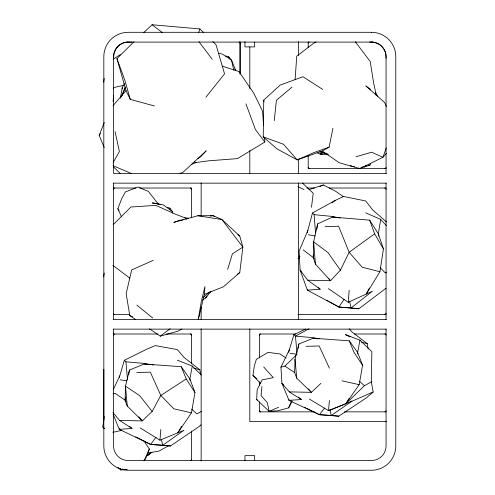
<?xml version="1.0" encoding="UTF-8"?>
<svg xmlns="http://www.w3.org/2000/svg" width="495" height="495" viewBox="0 0 495 495"><rect width="100%" height="100%" fill="white"/><g stroke="black" fill="none" stroke-linecap="round" stroke-linejoin="round"><path stroke-width="0.74" d="M103.826 420.824L103.826 369.456M240.081 73.328L240.081 42.032L240.081 74.095M332.949 128.267L329.119 147.151L322.356 150.969L297.204 159.904L276.99 148.884L263.235 136.892L263.748 100.101L280.151 85.091L302.983 76.737L322.839 89.515M113.572 58.311L114.011 53.528M305.52 329.07L293.894 334.7L289.396 349.569L280.95 367.16L281.903 383.291L288.987 400.356L319.467 414.705L338.784 416.171L366.325 397.9L373.162 391.99L371.293 381.923L371.869 351.722L359.97 340.189L345.423 334.595L350.076 336.897M369.666 220.139L374.647 233.844L349.136 252.277L340.411 270.202L330.493 280.745L315.426 264.107L313.261 257.518L313.644 241.845L317.635 223.858L332.516 217.082L369.666 220.139L378.329 233.819L383.433 248.929L379.919 271.736L366.213 294.123L369.431 288.01M181.25 366.721L186.207 378.972L160.813 395.449L152.132 411.481L142.257 420.905L127.258 406.03L125.099 400.139L125.483 386.125L129.455 370.043L144.268 363.986L181.25 366.721L189.87 378.947L194.956 392.461L191.46 412.849L177.816 432.865L181.671 426.288M320.933 383.371L311.33 392.337L296.746 378.186L294.649 372.587L295.02 359.259L298.881 343.969L313.286 338.209L349.253 340.808L357.631 352.44L362.575 365.285L359.178 384.677L345.912 403.71L328.538 410.671L309.319 399.013M292.099 401.167L288.628 407.868L277.93 410.763L269.113 411.314L256.682 399.576L257.159 389.695L262.121 379.882L273.296 377.648L263.693 366.956M198.303 319.566L204.41 294.364L204.918 286.617L201.205 302.055L198.254 319.547M295.107 79.621L296.74 56.201L313.403 43.411L316.027 41.939M386.601 222.038L372.611 209.868L365.669 200.951L343.561 196.496L335.09 200.494L312.487 212.955L307.834 230.441L299.11 251.138L300.094 270.103L307.414 290.181L338.896 307.055L351.085 307.952L372.37 291.227L348.27 302.309L349.154 290.305M122.172 89.007L122.29 87.467L124.548 83.494M113.114 101.351L113.596 95.56M113.114 414.154L119.283 429.338L150.622 444.43L162.756 445.228L183.942 430.279L159.953 440.185L160.832 429.45M329.392 400.461L328.538 410.671L351.865 401.247L373.162 391.99M261.904 386.583L261.088 395.654L267.325 402.738L269.113 411.314L278.58 407.255M375.532 94.91L375.742 92.683L373.7 83.395L370.217 61.553L355.286 41.691M274.255 120.656L276.408 100.299L292.013 87.083M314.17 258.743L313.261 257.518L313.626 254.455M204.41 294.364L223.431 286.76L239.753 272.634L242.853 247.129L239.759 236.016L221.909 219.52L213.147 215.672L197.802 215.752L173.77 222.391L179.376 220.331L183.125 219.811M311.485 207.325L313.224 193.248L302.334 182.964M103.733 82.133L104.222 78.427M103.733 276.773L104.222 273.073M104.297 428.621L102.805 426.913L104.173 416.543M126.083 401.327L125.099 400.139L125.501 397.07M260.71 383.582L252.945 375.383L254.275 366.108L256.342 359.339L268.03 352.39L279.953 353.944L286.147 358.071M307.544 289.284L307.414 290.181L320.172 289.204L318.495 287.614M316.831 229.204L317.635 223.858M119.413 428.54L119.283 429.338L131.979 428.466L129.628 426.455M289.111 399.595L288.987 400.356L301.337 399.527L298.392 397.064M365.712 212.838L380.742 219.415L378.329 233.819L378.452 236.121M128.719 374.412L129.455 370.043M298.114 348.418L298.881 343.969M120.365 98.115L122.29 87.467M177.315 360.193L192.277 366.071L189.87 378.947L189.962 380.463M359.97 340.189L357.631 352.44L357.73 353.95M307.327 232.687L307.834 230.441M119.326 377.419L124.325 360.298L146.829 349.154L155.263 345.584L177.272 349.569L184.183 357.539L199.844 369.777L200.518 374.325M288.665 352.39L289.396 349.569M144.664 460.424L148.203 452.987L149.311 448.996L144.039 441.045M114.178 52.965L116.158 48.56L119.666 44.958M227.638 269.453L232.403 253.842L242.853 247.129L221.909 219.52L197.802 215.752M113.559 335.103L113.831 334.274L114.642 334.001M191.417 459.397L191.144 460.239L190.315 460.517M259.541 335.109L259.819 334.28L260.655 334.001M386.063 410.745L385.784 411.58L384.949 411.859M113.559 189.127L113.838 188.292L114.673 188.02M386.063 167.44L385.784 168.275L384.949 168.554M386.063 313.131L385.71 314.183L384.658 314.535M308.206 43.139L308.484 42.31L309.326 42.032M198.718 32.404L199.893 28.945L152.083 24.75L143.859 32.435M386.298 147.857L382.932 157.286L359.884 168.653L339.137 162.725L322.356 150.969M121.547 216.89L117.859 208.698L121.622 198.866L125.371 191.936L137.975 187.023L148.444 191.46L158.579 204.429M104.241 147.454L99.204 135.451L104.259 122.519M144.026 460.888L149.311 448.996M121.238 96.834L125.278 87.027M288.628 407.868L291.604 400.894M121.349 96.828L125.136 88.413M113.188 88.908L113.831 87.522L123.236 85.48M113.268 389.639L119.697 375.934M206.378 296.629L205.685 297.99L202.449 300.081M113.126 162.527L119.4 151.55L115.063 131.682M99.204 135.451L100.367 133.458M349.086 398.413L345.912 403.71L364.388 385.704L371.293 381.923M206.941 296.06L205.685 297.99L210.919 291.413M329.559 301.764L338.896 307.055L344.068 299.364M362.866 166.939L364.363 166.988L369.845 165.132L370.767 163.894M135.692 436.825L150.622 444.43L156.024 437.209M307.048 408.524L319.467 414.705L324.534 408.078M205.914 97.199L224.551 73.829L215.999 44.729L212.782 41.574M113.027 105.683L126.021 90.653L116.95 58.627L134.027 41.691M386.484 153.24L382.932 157.286L371.596 152.219L355.917 156.773M146.359 455.827L148.469 455.016L150.598 452.875M113.237 224.569L130.977 207.003L155.77 205.369L175.954 214.415L184.852 217.788L188.583 218.208M280.95 367.16L284.866 366.09L295.985 355.422M200.976 424.84L198.811 426.752L170.49 445.97L150.622 444.43M203.018 297.613L210.103 291.697M148.469 455.016L151.965 452.114M364.363 166.988L366.69 165.126M332.052 202.795L335.09 200.494M338.896 307.055L358.856 308.781L386.094 288.201M149.471 328.859L160.275 336.142L170.144 328.748M197.951 158.623L201.088 156.408L206.211 150.808L182.872 172.396L179.951 173.405M350.361 401.266L351.865 401.247L331.266 415.466L319.467 414.705M362.439 166.982L359.884 168.653L358.491 168.015M113.256 59.165L120.334 54.586M237.161 274.273L239.753 272.634M386.601 272.139L385.302 272.943L380.154 267.634M264.485 137.412L264.825 142.034L237.47 158.617L208.711 160.813L196.416 162.447L191.386 164.408M120.155 44.581L123.305 42.985L125.922 42.323M201.335 411.401L196.818 413.931L191.695 409.179M168.35 445.871L158.957 451.094L148.203 452.987M309.041 328.785L295.459 336.13L296.957 352.836M181.894 329.014L177.835 331.192L160.275 336.142M122.686 468.994L120.601 469.972L117.971 467.268M153.24 260.327L131.682 269.954L126.175 293.64L129.764 315.575L135.488 319.43M319.881 186.516L323.402 184.963L335.653 191.28L343.518 196.744M329.119 147.151L314.17 152.491L297.204 159.904L283.517 144.262L263.235 136.892M308.892 189.647L323.402 184.963M297.934 258.489L299.376 258.031M113.027 393.871L115.044 393.308L125.099 400.139M112.903 432.302L121.591 430.415M210.146 216.086L213.147 215.672L214.36 216.6M322.301 153.778L320.024 154.019L317.202 152.769M126.442 42.23L131.862 42.032M350.342 401.377L351.865 401.247M368.323 165.25L369.845 165.132M127.32 469.507L120.601 469.972L120.322 468.505M298.51 256.262L300.05 256.187M126.85 42.094L372.772 42.094M325.048 226.617L338.586 226.209L349.136 252.277L362.198 267.213L379.919 271.736M306.058 346.314L319.164 345.968L329.379 368.132M136.83 372.512L150.313 372.147L160.813 395.449L173.813 408.802L191.46 412.849M322.325 154.013L320.024 154.019L328.395 154.799M386.063 168.554L308.206 168.554L308.206 155.517M386.434 173.417L113.559 173.417L113.559 56.634A14.596 14.596 0 0 1 128.162 42.032M113.188 183.15L386.434 183.15M113.559 188.02L135.915 188.02M139.769 188.02L191.417 188.02L191.417 217.33M306.894 188.02L314.597 188.02M329.225 188.02L386.063 188.02M113.559 314.535L129.752 314.535M297.91 314.535L386.063 314.535M113.188 319.399L386.434 319.399M113.188 329.132L386.434 329.132M113.559 334.001L157.831 334.001M166.227 334.001L191.417 334.001L191.417 363.905M295.8 334.001L259.541 334.001L259.541 357.897M354.432 334.001L386.063 334.001M314.319 411.859L259.541 411.859L259.541 401.835M344.402 411.859L386.063 411.859M386.576 421.591L249.814 421.591L249.814 328.903M301.208 271.167L300.094 270.103L307.735 280.213L330.493 280.745L328.68 278.301M283.666 384.764L281.903 383.291L289.297 391.879L311.33 392.337L308.385 388.847M112.947 412.521L119.598 420.428L142.257 420.905L138.823 416.753M369.511 42.032C375.031 41.728 380.828 44.111 383.718 48.98M350.54 165.571L351.592 166.561L354.599 166.66M124.325 360.298L125.934 361.802L143.674 363.38L150.406 364.549M338.784 416.171L331.266 415.466L329.831 409.724M170.49 445.97L162.756 445.228L161.364 439.523M312.487 212.955L314.102 214.638L331.922 216.408L340.183 217.998M358.856 308.781L351.085 307.952L349.6 301.152M218.326 53.472L222.094 53.93L231.524 60.136L235.694 70.426M313.286 338.209L317.846 338.871M144.268 363.986L148.036 364.549M289.971 353.251L297.099 354.358M120.291 379.807L126.887 380.853M194.182 162.075L196.416 162.447M332.516 217.082L335.542 217.583M319.485 338.778L312.71 337.633L295.459 336.13L293.894 334.7M151.897 364.809L153.394 365.062M308.428 234.779L315.055 235.948M342.02 380.828L359.178 384.677M361.499 342.2L367.333 343.716L368.132 349.025M193.712 368.144L199.844 369.777M225.689 55.954L228.554 56.733L231.524 60.136L233.776 70.309M126.021 90.653L130.296 99.402L154.477 105.98M319.615 151.804L327.709 154.267M222.224 66.12L238.937 71.521L253.886 93.407L262.554 111.22L263.575 125.087M384.658 188.02L385.71 188.366L386.063 189.424M309.319 168.554L308.484 168.275L308.206 167.44M190.309 188.02L191.138 188.292L191.417 189.127M114.673 314.535L113.838 314.257L113.559 313.428M238.967 42.032L239.803 42.31L240.081 43.145M157.757 204.107L154.941 203.167L152.213 202.938L163.43 204.936L172.483 211.681L172.724 213.147M167.607 207.399L169.717 208.104L172.483 211.681M384.949 334.001L385.784 334.28L386.063 335.109M260.655 411.859L259.819 411.58L259.541 410.745M320.55 151.761L327.752 154.205M190.334 334.001L191.144 334.274L191.417 335.103M129.764 315.575L132.604 316.757M113.046 165.701L131.237 173.454M297.947 186.726L304.041 189.542M304.289 407.15L305.669 407.837M326.892 300.248L328.222 301.003M140.19 427.928L159.953 440.185M256.682 399.576L257.914 400.35M289.297 391.879L301.337 399.527M119.598 420.428L131.979 428.466M284.866 366.09L294.649 372.587M157.713 203.16L160.114 204.781M328.42 288.604L348.27 302.309M307.735 280.213L320.172 289.204M370.619 89.496L365.824 85.932L384.535 102.409L386.416 106.58M303.157 249.876L313.261 257.518M112.885 265.314L129.783 278.128M152.083 24.75L162.391 32.596M237.94 234.63L239.759 236.016M367.333 343.716L352.106 332.071L349.223 328.822M184.852 217.788L186.596 219.186M136.855 305.087L152.714 318.031M252.945 375.383L256.886 378.762M359.407 381.187L364.388 385.704M102.805 426.913L104.47 428.466M113.312 166.728L120.502 173.751M199.893 28.945L203.649 32.627M192.277 366.071L201.317 375.031M380.742 219.415L386.372 225.627M152.132 411.481L139.8 395.746L125.483 386.125L127.258 406.03M350.664 165.355L351.592 166.561M198.897 41.654L212.207 59.239M264.825 142.034L255.371 129.436L245.947 103.882M340.411 270.202L328.03 252.605L313.644 241.845L315.426 264.107M362.575 365.285L354.074 352.459L349.253 340.808M186.207 378.972L194.956 392.461M374.647 233.844L383.433 248.929M117.859 208.698L119.004 210.672M228.554 56.733L229.612 58.787M234.915 69.059L235.62 70.426M375.742 92.683L377.772 96.711M384.046 49.481L384.819 51.022A14.689 14.689 0 0 1 385.952 55.576L386.063 58.274M169.717 208.104L170.342 209.515M116.95 58.627L124.87 80.363L130.296 99.402M263.748 100.101L264.033 101.611M295.02 359.259L296.746 378.186M125.934 361.802L127.487 379.436M314.102 214.638L315.55 233.015M386.063 173.417L386.063 56.634A14.596 14.596 0 0 0 371.467 42.032M386.063 183.15L386.063 319.399M386.063 329.132L386.063 445.921A14.596 14.596 0 0 1 371.46 460.517L128.162 460.517A14.596 14.596 0 0 1 113.559 445.921L113.559 329.132M308.206 42.032L308.206 47.402M298.473 41.574L298.473 55.477M298.473 158.975L298.473 173.665M298.473 182.921L298.473 319.634M259.541 381.793L259.541 385.648M254.678 42.032L254.678 46.901L244.945 46.901L244.945 41.66M254.678 460.517L254.678 455.654L244.945 455.654L244.945 460.517M249.814 46.901L249.814 88.636M249.814 150.461L249.814 173.646M201.149 182.896L201.149 216.129M201.149 307.277L201.149 319.659M201.149 328.884L201.149 460.981M191.417 431.145L191.417 460.517M113.559 183.15L113.559 319.399M371.467 32.305L128.162 32.305A24.329 24.329 0 0 0 103.826 56.634L103.826 445.921A24.329 24.329 0 0 0 128.162 470.25L371.467 470.25A24.329 24.329 0 0 0 395.796 445.921L395.796 56.634A24.329 24.329 0 0 0 371.467 32.305"/></g></svg>
